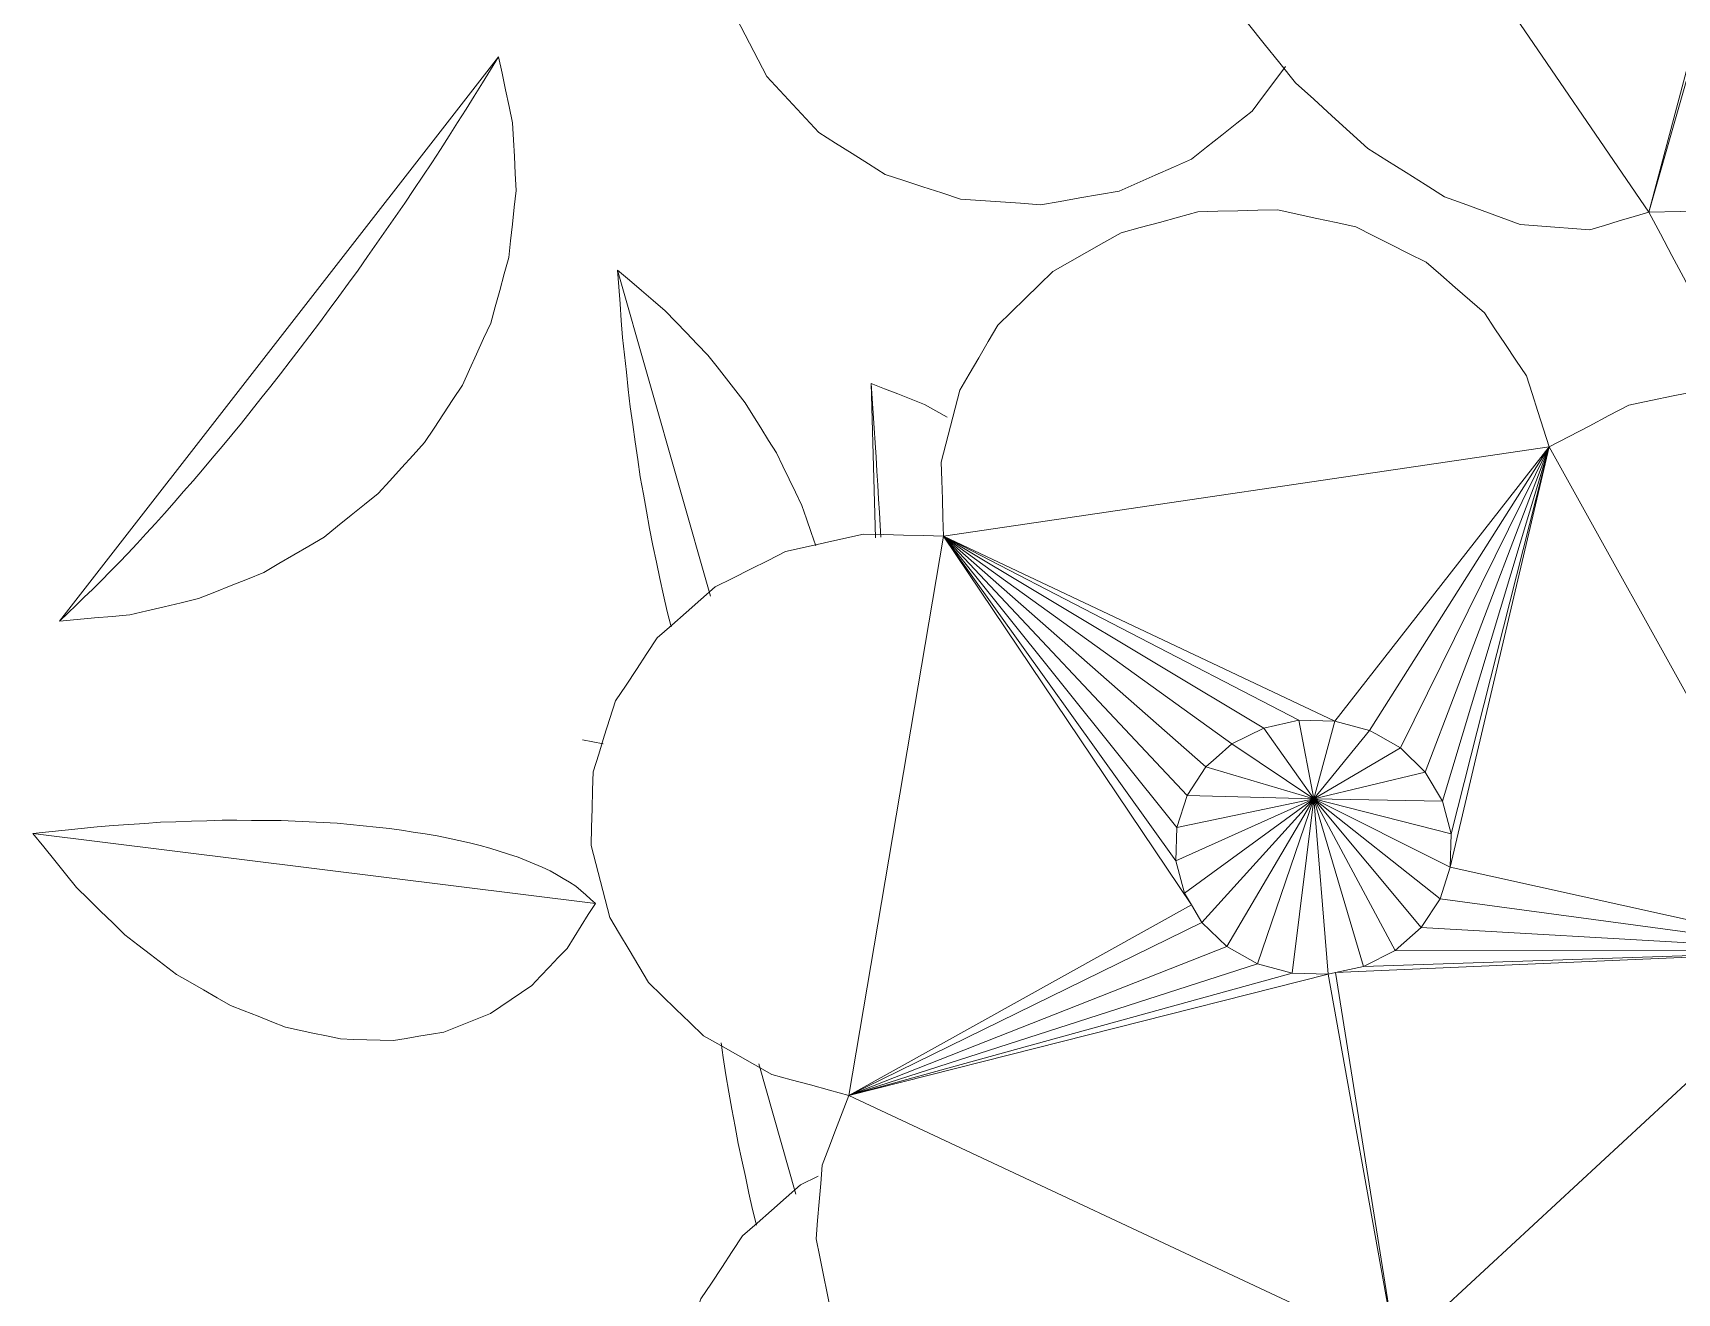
# Model space of a CAD drawing. Header units: metres. Extents: x -18.34 to -13.25, y -25.49 to -16.26.
# Drawn here: x -15.3803 to -15.2804, y -16.7799 to -16.7033 of the extents above; entities that cross this region are included whole.
import ezdxf

# ---------------------------------------------------------------- set-up
doc = ezdxf.new("R2010")
doc.units = ezdxf.units.M
doc.layers.add('Importações nas famílias', color=7, linetype='Continuous', lineweight=5)
doc.layers.add('Vegetação', color=7, linetype='Continuous', lineweight=5)

# ---------------------------------------------------------------- blocks, each defined once
blk = doc.blocks.new('Planta_pergolado_12200 - plantas pergolado_skp_Component_12-V2294-Pavimento 02 - Executivo')
at = {"layer": 'Importações nas famílias', "color": 9}
blk.add_line((-0.142129, -0.590293), (-0.137877, -0.556108), dxfattribs=at)
at = {"layer": 'Importações nas famílias', "color": 9, "flags": 128}
for points in [[(-0.138918, -0.557293), (-0.138658, -0.556997), (-0.138398, -0.556701), (-0.138137, -0.556404), (-0.137877, -0.556108)], [(-0.137877, -0.556108), (-0.137193, -0.55654), (-0.136509, -0.556972), (-0.135824, -0.557403), (-0.13514, -0.557835)], [(-0.13986, -0.558866), (-0.139624, -0.558473), (-0.139389, -0.558079), (-0.139154, -0.557686), (-0.138918, -0.557293)], [(-0.13514, -0.557835), (-0.134578, -0.558371), (-0.134016, -0.558907), (-0.133454, -0.559443), (-0.132892, -0.559979)], [(-0.14069, -0.56081), (-0.140482, -0.560324), (-0.140275, -0.559838), (-0.140067, -0.559352), (-0.13986, -0.558866)], [(-0.132892, -0.559979), (-0.132465, -0.560607), (-0.132038, -0.561235), (-0.131611, -0.561863), (-0.131184, -0.562491)], [(-0.1414, -0.563103), (-0.141223, -0.562529), (-0.141045, -0.561956), (-0.140868, -0.561383), (-0.14069, -0.56081)], [(-0.131184, -0.562491), (-0.130902, -0.563196), (-0.130621, -0.563902), (-0.130339, -0.564607), (-0.130057, -0.565312)], [(-0.141983, -0.565719), (-0.141837, -0.565065), (-0.141692, -0.564411), (-0.141546, -0.563757), (-0.1414, -0.563103)], [(-0.130057, -0.565312), (-0.129927, -0.566078), (-0.129797, -0.566844), (-0.129667, -0.567609), (-0.129537, -0.568375)], [(-0.142431, -0.56863), (-0.142319, -0.567903), (-0.142207, -0.567175), (-0.142095, -0.566447), (-0.141983, -0.565719)], [(-0.129537, -0.568375), (-0.129562, -0.569184), (-0.129587, -0.569992), (-0.129612, -0.570801), (-0.129637, -0.571609)], [(-0.14274, -0.571804), (-0.142662, -0.571011), (-0.142585, -0.570217), (-0.142508, -0.569424), (-0.142431, -0.56863)], [(-0.142906, -0.575205), (-0.142864, -0.574354), (-0.142823, -0.573504), (-0.142781, -0.572654), (-0.14274, -0.571804)], [(-0.129637, -0.571609), (-0.129816, -0.572441), (-0.129995, -0.573273), (-0.130174, -0.574105), (-0.130353, -0.574937)], [(-0.142927, -0.578794), (-0.142922, -0.577897), (-0.142916, -0.576999), (-0.142911, -0.576102), (-0.142906, -0.575205)], [(-0.130353, -0.574937), (-0.130683, -0.575774), (-0.131012, -0.57661), (-0.131341, -0.577446), (-0.13167, -0.578283)], [(-0.13167, -0.578283), (-0.132142, -0.579103), (-0.132613, -0.579924), (-0.133085, -0.580745), (-0.133557, -0.581566)], [(-0.142803, -0.582533), (-0.142834, -0.581599), (-0.142865, -0.580664), (-0.142896, -0.579729), (-0.142927, -0.578794)], [(-0.133557, -0.581566), (-0.134159, -0.582352), (-0.134762, -0.583138), (-0.135365, -0.583924), (-0.135968, -0.58471)], [(-0.142536, -0.58638), (-0.142603, -0.585419), (-0.14267, -0.584457), (-0.142737, -0.583495), (-0.142803, -0.582533)], [(-0.135968, -0.58471), (-0.136688, -0.585443), (-0.137408, -0.586176), (-0.138128, -0.586909), (-0.138848, -0.587642)], [(-0.142129, -0.590293), (-0.142231, -0.589314), (-0.142332, -0.588336), (-0.142434, -0.587358), (-0.142536, -0.58638)], [(-0.138848, -0.587642), (-0.139668, -0.588305), (-0.140488, -0.588967), (-0.141308, -0.58963), (-0.142129, -0.590293)]]:
    blk.add_lwpolyline(points, dxfattribs=at)
blk = doc.blocks.new('Planta_pergolado_12200 - plantas pergolado_skp_Component_12-V2295-Pavimento 02 - Executivo')
at = {"layer": 'Importações nas famílias', "color": 9}
for p, q in [((-0.176356, -0.554761), (-0.156547, -0.549119)), ((-0.15467, -0.551501), (-0.155607, -0.551746))]:
    blk.add_line(p, q, dxfattribs=at)
at = {"layer": 'Importações nas famílias', "color": 9, "flags": 128}
for points in [[(-0.162058, -0.543568), (-0.161237, -0.543282), (-0.160416, -0.542996), (-0.159597, -0.54271)], [(-0.165245, -0.545105), (-0.164448, -0.544721), (-0.163651, -0.544337), (-0.162854, -0.543953), (-0.162058, -0.543568)], [(-0.168301, -0.547016), (-0.167537, -0.546538), (-0.166773, -0.54606), (-0.166009, -0.545583), (-0.165245, -0.545105)], [(-0.171193, -0.549279), (-0.17047, -0.548713), (-0.169747, -0.548147), (-0.169024, -0.547581), (-0.168301, -0.547016)], [(-0.173888, -0.55187), (-0.173214, -0.551223), (-0.17254, -0.550575), (-0.171866, -0.549927), (-0.171193, -0.549279)], [(-0.176356, -0.554761), (-0.175739, -0.554038), (-0.175122, -0.553316), (-0.174505, -0.552593), (-0.173888, -0.55187)], [(-0.155607, -0.551746), (-0.156609, -0.551965), (-0.157611, -0.552185), (-0.158614, -0.552404), (-0.159616, -0.552624)], [(-0.163795, -0.55338), (-0.164857, -0.553534), (-0.165919, -0.553689), (-0.166982, -0.553843), (-0.168044, -0.553997)], [(-0.159616, -0.552624), (-0.160661, -0.552813), (-0.161705, -0.553002), (-0.16275, -0.553191), (-0.163795, -0.55338)], [(-0.172264, -0.554461), (-0.173287, -0.554536), (-0.17431, -0.554611), (-0.175333, -0.554686), (-0.176356, -0.554761)], [(-0.168044, -0.553997), (-0.169099, -0.554113), (-0.170154, -0.554229), (-0.171209, -0.554345), (-0.172264, -0.554461)]]:
    blk.add_lwpolyline(points, dxfattribs=at)
blk = doc.blocks.new('Planta_pergolado_12200 - plantas pergolado_skp_Component_17-V2296-Pavimento 02 - Executivo')
at = {"layer": 'Importações nas famílias', "color": 9}
for p, q in [((-0.134979, -0.481147), (-0.165621, -0.498145)), ((-0.140085, -0.504166), (-0.134979, -0.481147)), ((-0.138142, -0.504785), (-0.134979, -0.481147)), ((-0.136414, -0.505928), (-0.134979, -0.481147)), ((-0.135018, -0.507516), (-0.134979, -0.481147)), ((-0.134979, -0.481147), (-0.110618, -0.507454)), ((-0.134049, -0.509443), (-0.134979, -0.481147)), ((-0.13367, -0.511147), (-0.134979, -0.481147)), ((-0.144078, -0.504631), (-0.165621, -0.498145)), ((-0.165621, -0.498145), (-0.145857, -0.505682)), ((-0.165621, -0.498145), (-0.147325, -0.507196)), ((-0.142109, -0.504114), (-0.165621, -0.498145)), ((-0.165621, -0.498145), (-0.140085, -0.504166)), ((-0.160197, -0.534958), (-0.165621, -0.498145)), ((-0.148954, -0.511175), (-0.165621, -0.498145)), ((-0.148381, -0.50907), (-0.165621, -0.498145)), ((-0.144232, -0.512455), (-0.142109, -0.504114)), ((-0.144232, -0.512455), (-0.140085, -0.504166)), ((-0.144078, -0.504631), (-0.142109, -0.504114)), ((-0.142109, -0.504114), (-0.140085, -0.504166)), ((-0.138142, -0.504785), (-0.140085, -0.504166)), ((-0.145857, -0.505682), (-0.144078, -0.504631)), ((-0.144232, -0.512455), (-0.144078, -0.504631)), ((-0.144232, -0.512455), (-0.138142, -0.504785)), ((-0.136414, -0.505928), (-0.138142, -0.504785)), ((-0.147325, -0.507196), (-0.145857, -0.505682)), ((-0.144232, -0.512455), (-0.145857, -0.505682)), ((-0.144232, -0.512455), (-0.136414, -0.505928)), ((-0.135018, -0.507516), (-0.136414, -0.505928)), ((-0.148169, -0.508693), (-0.147325, -0.507196)), ((-0.144232, -0.512455), (-0.147325, -0.507196)), ((-0.144232, -0.512455), (-0.135018, -0.507516)), ((-0.134049, -0.509443), (-0.135018, -0.507516)), ((-0.110618, -0.507454), (-0.13367, -0.511147)), ((-0.133574, -0.511576), (-0.110618, -0.507454)), ((-0.110618, -0.507454), (-0.126204, -0.540711)), ((-0.148381, -0.50907), (-0.148954, -0.511175)), ((-0.148169, -0.508693), (-0.148381, -0.50907)), ((-0.148381, -0.50907), (-0.144232, -0.512455)), ((-0.144232, -0.512455), (-0.134049, -0.509443)), ((-0.13367, -0.511147), (-0.134049, -0.509443)), ((-0.148954, -0.511175), (-0.160197, -0.534958)), ((-0.148954, -0.511175), (-0.149005, -0.513369)), ((-0.144232, -0.512455), (-0.148954, -0.511175)), ((-0.133574, -0.511576), (-0.13367, -0.511147)), ((-0.144232, -0.512455), (-0.149005, -0.513369)), ((-0.144232, -0.512455), (-0.148529, -0.515502)), ((-0.147561, -0.517428), (-0.144232, -0.512455)), ((-0.144232, -0.512455), (-0.146165, -0.519017)), ((-0.144437, -0.52016), (-0.144232, -0.512455)), ((-0.144232, -0.512455), (-0.133574, -0.511576)), ((-0.144232, -0.512455), (-0.140469, -0.520831)), ((-0.1385, -0.520314), (-0.144232, -0.512455)), ((-0.144232, -0.512455), (-0.133625, -0.51377)), ((-0.144232, -0.512455), (-0.134198, -0.515875)), ((-0.144232, -0.512455), (-0.135254, -0.517749)), ((-0.144232, -0.512455), (-0.136721, -0.519263)), ((-0.142494, -0.520778), (-0.144232, -0.512455)), ((-0.133625, -0.51377), (-0.133574, -0.511576)), ((-0.126204, -0.540711), (-0.133574, -0.511576)), ((-0.160197, -0.534958), (-0.149005, -0.513369)), ((-0.149005, -0.513369), (-0.148529, -0.515502)), ((-0.134198, -0.515875), (-0.133625, -0.51377)), ((-0.126204, -0.540711), (-0.133625, -0.51377)), ((-0.160197, -0.534958), (-0.148529, -0.515502)), ((-0.148529, -0.515502), (-0.147561, -0.517428)), ((-0.135254, -0.517749), (-0.134198, -0.515875)), ((-0.134198, -0.515875), (-0.126204, -0.540711)), ((-0.160197, -0.534958), (-0.147561, -0.517428)), ((-0.147561, -0.517428), (-0.146724, -0.518381)), ((-0.146724, -0.518381), (-0.146165, -0.519017)), ((-0.136721, -0.519263), (-0.135254, -0.517749)), ((-0.135254, -0.517749), (-0.126204, -0.540711)), ((-0.160197, -0.534958), (-0.146165, -0.519017)), ((-0.146165, -0.519017), (-0.144437, -0.52016)), ((-0.137788, -0.519893), (-0.136721, -0.519263)), ((-0.136721, -0.519263), (-0.126204, -0.540711)), ((-0.160197, -0.534958), (-0.137788, -0.519893)), ((-0.160197, -0.534958), (-0.144437, -0.52016)), ((-0.144437, -0.52016), (-0.142494, -0.520778)), ((-0.140469, -0.520831), (-0.1385, -0.520314)), ((-0.1385, -0.520314), (-0.137788, -0.519893)), ((-0.137788, -0.519893), (-0.126204, -0.540711)), ((-0.160197, -0.534958), (-0.142494, -0.520778)), ((-0.160197, -0.534958), (-0.140469, -0.520831)), ((-0.142494, -0.520778), (-0.140469, -0.520831)), ((-0.160197, -0.534958), (-0.126204, -0.540711))]:
    blk.add_line(p, q, dxfattribs=at)
at = {"layer": 'Importações nas famílias', "color": 9, "flags": 128}
for points in [[(-0.16927, -0.487907), (-0.168989, -0.48926), (-0.168707, -0.490613), (-0.168426, -0.491966), (-0.168144, -0.493319)], [(-0.168144, -0.493319), (-0.167513, -0.494525), (-0.166882, -0.495732), (-0.166251, -0.496938), (-0.165621, -0.498145)], [(-0.165621, -0.498145), (-0.166697, -0.498493), (-0.167773, -0.498841), (-0.168849, -0.499189), (-0.169926, -0.499537)], [(-0.169926, -0.499537), (-0.170882, -0.500175), (-0.171839, -0.500813), (-0.172796, -0.501451), (-0.173753, -0.502089)], [(-0.173753, -0.502089), (-0.174524, -0.502973), (-0.175296, -0.503858), (-0.176068, -0.504742), (-0.17684, -0.505626)], [(-0.17684, -0.505626), (-0.177375, -0.506697), (-0.17791, -0.507767), (-0.178444, -0.508838), (-0.178979, -0.509908)], [(-0.178979, -0.509908), (-0.17924, -0.511092), (-0.179501, -0.512275), (-0.179761, -0.513459), (-0.180022, -0.514643)], [(-0.180022, -0.514643), (-0.179991, -0.515859), (-0.179961, -0.517075), (-0.17993, -0.518291), (-0.179899, -0.519507)], [(-0.179899, -0.519507), (-0.179579, -0.520673), (-0.179259, -0.521839), (-0.178939, -0.523005), (-0.178619, -0.524171)], [(-0.178619, -0.524171), (-0.178031, -0.525207), (-0.177443, -0.526243), (-0.176855, -0.527279), (-0.176267, -0.528315)], [(-0.176267, -0.528315), (-0.175452, -0.52915), (-0.174636, -0.529986), (-0.173821, -0.530821), (-0.173006, -0.531657)], [(-0.173006, -0.531657), (-0.172018, -0.532235), (-0.171031, -0.532813), (-0.170043, -0.533392), (-0.169056, -0.53397)], [(-0.169056, -0.53397), (-0.167964, -0.534251), (-0.166872, -0.534533), (-0.165779, -0.534814), (-0.164687, -0.535096)], [(-0.164687, -0.535096), (-0.163565, -0.535061), (-0.162442, -0.535027), (-0.16132, -0.534992), (-0.160197, -0.534958)], [(-0.160197, -0.534958), (-0.160225, -0.536174), (-0.160254, -0.537391), (-0.160282, -0.538607), (-0.16031, -0.539823)], [(-0.16031, -0.539823), (-0.160046, -0.541006), (-0.159783, -0.542188), (-0.159519, -0.543371), (-0.159256, -0.544553)], [(-0.127475, -0.545381), (-0.127157, -0.544213), (-0.126839, -0.543046), (-0.126522, -0.541879), (-0.126204, -0.540711)], [(-0.126204, -0.540711), (-0.125145, -0.541115), (-0.124086, -0.541519), (-0.123027, -0.541922), (-0.121968, -0.542326)], [(-0.121968, -0.542326), (-0.120849, -0.542419), (-0.119729, -0.542512), (-0.11861, -0.542605), (-0.11749, -0.542697)], [(-0.11749, -0.542697), (-0.116387, -0.542473), (-0.115283, -0.542249), (-0.114179, -0.542025), (-0.113075, -0.5418)], [(-0.159256, -0.544553), (-0.158719, -0.545621), (-0.158182, -0.546689), (-0.157645, -0.547757), (-0.157108, -0.548825)], [(-0.129817, -0.549535), (-0.129231, -0.548497), (-0.128646, -0.547458), (-0.12806, -0.546419), (-0.127475, -0.545381)], [(-0.157108, -0.548825), (-0.156334, -0.549706), (-0.15556, -0.550586), (-0.154786, -0.551467), (-0.154013, -0.552348)], [(-0.133071, -0.552893), (-0.132258, -0.552054), (-0.131444, -0.551214), (-0.13063, -0.550375), (-0.129817, -0.549535)], [(-0.154013, -0.552348), (-0.153054, -0.552981), (-0.152096, -0.553615), (-0.151138, -0.554248), (-0.15018, -0.554882)], [(-0.137016, -0.555224), (-0.13603, -0.554642), (-0.135044, -0.554059), (-0.134057, -0.553476), (-0.133071, -0.552893)], [(-0.15018, -0.554882), (-0.149103, -0.555225), (-0.148026, -0.555568), (-0.146949, -0.555911), (-0.145872, -0.556254)], [(-0.141382, -0.556371), (-0.14029, -0.556084), (-0.139199, -0.555798), (-0.138107, -0.555511), (-0.137016, -0.555224)], [(-0.145872, -0.556254), (-0.14475, -0.556283), (-0.143627, -0.556312), (-0.142505, -0.556341), (-0.141382, -0.556371)]]:
    blk.add_lwpolyline(points, dxfattribs=at)
blk = doc.blocks.new('Planta_pergolado_12200 - plantas pergolado_skp_Component_16-V2297-Pavimento 02 - Executivo')
for name in ['Planta_pergolado_12200 - plantas pergolado_skp_Component_17-V2296-Pavimento 02 - Executivo', 'Planta_pergolado_12200 - plantas pergolado_skp_Component_12-V2295-Pavimento 02 - Executivo', 'Planta_pergolado_12200 - plantas pergolado_skp_Component_12-V2294-Pavimento 02 - Executivo']:
    blk.add_blockref(name, (0, 0))
blk = doc.blocks.new('Planta_pergolado_12200 - plantas pergolado_skp_Component_12-V2293-Pavimento 02 - Executivo')
at = {"layer": 'Importações nas famílias', "color": 9}
blk.add_line((-0.075935, -0.582683), (-0.110223, -0.556001), dxfattribs=at)
at = {"layer": 'Importações nas famílias', "color": 9, "flags": 128}
for points in [[(-0.110223, -0.556001), (-0.109218, -0.555786), (-0.108213, -0.555571), (-0.107208, -0.555355), (-0.106203, -0.55514)], [(-0.106203, -0.55514), (-0.105178, -0.555088), (-0.104152, -0.555036), (-0.103127, -0.554984), (-0.102102, -0.554931)], [(-0.102102, -0.554931), (-0.10108, -0.555044), (-0.100059, -0.555156), (-0.099037, -0.555268), (-0.098016, -0.55538)], [(-0.098016, -0.55538), (-0.097022, -0.555654), (-0.096028, -0.555928), (-0.095034, -0.556202), (-0.09404, -0.556476)], [(-0.107032, -0.557962), (-0.10783, -0.557472), (-0.108628, -0.556981), (-0.109425, -0.556491), (-0.110223, -0.556001)], [(-0.09404, -0.556476), (-0.093097, -0.556905), (-0.092155, -0.557334), (-0.091212, -0.557763), (-0.090269, -0.558192)], [(-0.103784, -0.560053), (-0.104596, -0.55953), (-0.105408, -0.559007), (-0.10622, -0.558484), (-0.107032, -0.557962)], [(-0.090269, -0.558192), (-0.0894, -0.558767), (-0.08853, -0.559341), (-0.087661, -0.559915), (-0.086791, -0.56049)], [(-0.100515, -0.562252), (-0.101333, -0.561702), (-0.10215, -0.561152), (-0.102967, -0.560603), (-0.103784, -0.560053)], [(-0.086791, -0.56049), (-0.086015, -0.561196), (-0.085239, -0.561902), (-0.084463, -0.562608), (-0.083687, -0.563314)], [(-0.097263, -0.564534), (-0.098076, -0.563963), (-0.098889, -0.563393), (-0.099702, -0.562822), (-0.100515, -0.562252)], [(-0.083687, -0.563314), (-0.083023, -0.564135), (-0.082359, -0.564957), (-0.081694, -0.565778), (-0.08103, -0.566599)], [(-0.094063, -0.566874), (-0.094863, -0.566289), (-0.095663, -0.565704), (-0.096463, -0.565119), (-0.097263, -0.564534)], [(-0.09095, -0.569246), (-0.091728, -0.568653), (-0.092506, -0.56806), (-0.093284, -0.567467), (-0.094063, -0.566874)], [(-0.08103, -0.566599), (-0.080493, -0.567517), (-0.079957, -0.568434), (-0.07942, -0.569351), (-0.078883, -0.570268)], [(-0.087959, -0.571623), (-0.088707, -0.571029), (-0.089455, -0.570435), (-0.090202, -0.56984), (-0.09095, -0.569246)], [(-0.078883, -0.570268), (-0.078486, -0.57126), (-0.078089, -0.572251), (-0.077692, -0.573243), (-0.077295, -0.574234)], [(-0.085124, -0.57398), (-0.085833, -0.573391), (-0.086542, -0.572802), (-0.087251, -0.572212), (-0.087959, -0.571623)], [(-0.082476, -0.576289), (-0.083138, -0.575712), (-0.0838, -0.575134), (-0.084462, -0.574557), (-0.085124, -0.57398)], [(-0.077295, -0.574234), (-0.077048, -0.575277), (-0.0768, -0.57632), (-0.076553, -0.577363), (-0.076305, -0.578405)], [(-0.080044, -0.578526), (-0.080652, -0.577967), (-0.08126, -0.577408), (-0.081868, -0.576848), (-0.082476, -0.576289)], [(-0.076305, -0.578405), (-0.076213, -0.579475), (-0.07612, -0.580544), (-0.076028, -0.581613), (-0.075935, -0.582683)], [(-0.077856, -0.580665), (-0.078403, -0.58013), (-0.07895, -0.579595), (-0.079497, -0.579061), (-0.080044, -0.578526)], [(-0.075935, -0.582683), (-0.076415, -0.582178), (-0.076896, -0.581674), (-0.077376, -0.581169), (-0.077856, -0.580665)]]:
    blk.add_lwpolyline(points, dxfattribs=at)
blk = doc.blocks.new('Planta_pergolado_12200 - plantas pergolado_skp_Component_12-V2309-Pavimento 02 - Executivo')
at = {"layer": 'Importações nas famílias', "color": 9}
blk.add_line((-0.160086, -0.539098), (-0.169463, -0.539347), dxfattribs=at)
at = {"layer": 'Importações nas famílias', "color": 9, "flags": 128}
for points in [[(-0.168197, -0.536112), (-0.167809, -0.53542), (-0.167422, -0.534728)], [(-0.169463, -0.539347), (-0.169146, -0.538538), (-0.16883, -0.53773), (-0.168513, -0.536921), (-0.168197, -0.536112)], [(-0.165852, -0.539109), (-0.166755, -0.539169), (-0.167657, -0.539228), (-0.16856, -0.539288), (-0.169463, -0.539347)], [(-0.162433, -0.5389), (-0.163288, -0.538952), (-0.164143, -0.539005), (-0.164997, -0.539057), (-0.165852, -0.539109)], [(-0.160118, -0.538771), (-0.160838, -0.538811), (-0.161636, -0.538855), (-0.162433, -0.5389)]]:
    blk.add_lwpolyline(points, dxfattribs=at)
blk = doc.blocks.new('Planta_pergolado_12200 - plantas pergolado_skp_Component_17-V2310-Pavimento 02 - Executivo')
at = {"layer": 'Importações nas famílias', "color": 9, "flags": 128}
for points in [[(-0.186012, -0.5162), (-0.186938, -0.515513), (-0.187864, -0.514826), (-0.188737, -0.514178)], [(-0.183091, -0.519894), (-0.183821, -0.518971), (-0.184551, -0.518047), (-0.185282, -0.517124), (-0.186012, -0.5162)], [(-0.181152, -0.524282), (-0.181637, -0.523185), (-0.182122, -0.522088), (-0.182606, -0.520991), (-0.183091, -0.519894)], [(-0.180329, -0.529065), (-0.180535, -0.527869), (-0.180741, -0.526674), (-0.180946, -0.525478), (-0.181152, -0.524282)], [(-0.180676, -0.533918), (-0.180589, -0.532705), (-0.180502, -0.531491), (-0.180415, -0.530278), (-0.180329, -0.529065)], [(-0.18217, -0.538509), (-0.181796, -0.537361), (-0.181423, -0.536213), (-0.181049, -0.535065), (-0.180676, -0.533918)], [(-0.18471, -0.542525), (-0.184075, -0.541521), (-0.18344, -0.540517), (-0.182805, -0.539513), (-0.18217, -0.538509)], [(-0.188122, -0.545694), (-0.187269, -0.544902), (-0.186416, -0.54411), (-0.185563, -0.543317), (-0.18471, -0.542525)], [(-0.192173, -0.547798), (-0.19116, -0.547272), (-0.190147, -0.546746), (-0.189134, -0.54622), (-0.188122, -0.545694)]]:
    blk.add_lwpolyline(points, dxfattribs=at)
blk = doc.blocks.new('Planta_pergolado_12200 - plantas pergolado_skp_Component_16-V2311-Pavimento 02 - Executivo')
for name, p in [('Planta_pergolado_12200 - plantas pergolado_skp_Component_17-V2310-Pavimento 02 - Executivo', (0, 0)), ('Planta_pergolado_12200 - plantas pergolado_skp_Component_12-V2309-Pavimento 02 - Executivo', (0, 0)), ('Planta_pergolado_12200 - plantas pergolado_skp_Component_12-V2293-Pavimento 02 - Executivo', (-0.079098, -0.005998))]:
    blk.add_blockref(name, p)
blk = doc.blocks.new('Planta_pergolado_12200 - plantas pergolado_skp_Component_12-V1113-Pavimento 02 - Executivo')
at = {"layer": 'Importações nas famílias', "color": 9}
for p, q in [((-0.128126, -0.546188), (-0.120207, -0.543933)), ((-0.11833, -0.546315), (-0.119266, -0.54656))]:
    blk.add_line(p, q, dxfattribs=at)
at = {"layer": 'Importações nas famílias', "color": 9, "flags": 128}
for points in [[(-0.123276, -0.547438), (-0.124321, -0.547627), (-0.125365, -0.547816), (-0.12641, -0.548005), (-0.127454, -0.548194)], [(-0.119266, -0.54656), (-0.120269, -0.546779), (-0.121271, -0.546999), (-0.122274, -0.547218), (-0.123276, -0.547438)], [(-0.127454, -0.548194), (-0.128517, -0.548348), (-0.129405, -0.548477)]]:
    blk.add_lwpolyline(points, dxfattribs=at)
blk = doc.blocks.new('Planta_pergolado_12200 - plantas pergolado_skp_Component_17-V2321-Pavimento 02 - Executivo')
at = {"layer": 'Importações nas famílias', "color": 9}
for p, q in [((-0.098639, -0.475961), (-0.109722, -0.482109)), ((-0.103744, -0.49898), (-0.098639, -0.475961)), ((-0.101802, -0.499599), (-0.098639, -0.475961)), ((-0.100074, -0.500742), (-0.098639, -0.475961)), ((-0.098678, -0.50233), (-0.098639, -0.475961)), ((-0.098639, -0.475961), (-0.074278, -0.502268)), ((-0.097709, -0.504257), (-0.098639, -0.475961)), ((-0.097329, -0.505961), (-0.098639, -0.475961)), ((-0.106303, -0.498377), (-0.103744, -0.49898)), ((-0.107891, -0.507269), (-0.105769, -0.498928)), ((-0.107891, -0.507269), (-0.103744, -0.49898)), ((-0.106485, -0.499115), (-0.105769, -0.498928)), ((-0.105769, -0.498928), (-0.106399, -0.498768)), ((-0.105769, -0.498928), (-0.103744, -0.49898)), ((-0.101802, -0.499599), (-0.103744, -0.49898)), ((-0.107891, -0.507269), (-0.101802, -0.499599)), ((-0.100074, -0.500742), (-0.101802, -0.499599)), ((-0.107891, -0.507269), (-0.100074, -0.500742)), ((-0.098678, -0.50233), (-0.100074, -0.500742)), ((-0.107891, -0.507269), (-0.098678, -0.50233)), ((-0.097709, -0.504257), (-0.098678, -0.50233)), ((-0.074278, -0.502268), (-0.097329, -0.505961)), ((-0.097234, -0.50639), (-0.074278, -0.502268)), ((-0.074278, -0.502268), (-0.084522, -0.524128)), ((-0.107891, -0.507269), (-0.107804, -0.502791)), ((-0.107891, -0.507269), (-0.108604, -0.504299)), ((-0.107891, -0.507269), (-0.097709, -0.504257)), ((-0.097329, -0.505961), (-0.097709, -0.504257)), ((-0.107891, -0.507269), (-0.109254, -0.504952)), ((-0.109539, -0.505925), (-0.107891, -0.507269)), ((-0.107891, -0.507269), (-0.097234, -0.50639)), ((-0.097234, -0.50639), (-0.097329, -0.505961)), ((-0.097284, -0.508584), (-0.097234, -0.50639)), ((-0.089864, -0.535525), (-0.097234, -0.50639)), ((-0.107891, -0.507269), (-0.109499, -0.507577)), ((-0.107891, -0.507269), (-0.109496, -0.506834)), ((-0.107891, -0.507269), (-0.109413, -0.508348)), ((-0.108879, -0.508744), (-0.107891, -0.507269)), ((-0.107891, -0.507269), (-0.108517, -0.509392)), ((-0.107954, -0.509617), (-0.107891, -0.507269)), ((-0.107891, -0.507269), (-0.10597, -0.511546)), ((-0.10216, -0.515128), (-0.107891, -0.507269)), ((-0.107891, -0.507269), (-0.097284, -0.508584)), ((-0.107891, -0.507269), (-0.097857, -0.510689)), ((-0.107891, -0.507269), (-0.098914, -0.512563)), ((-0.107891, -0.507269), (-0.100381, -0.514077)), ((-0.10726, -0.510292), (-0.107891, -0.507269)), ((-0.097857, -0.510689), (-0.097284, -0.508584)), ((-0.089864, -0.535525), (-0.097284, -0.508584)), ((-0.098914, -0.512563), (-0.097857, -0.510689)), ((-0.097857, -0.510689), (-0.089864, -0.535525)), ((-0.100381, -0.514077), (-0.098914, -0.512563)), ((-0.098914, -0.512563), (-0.089864, -0.535525)), ((-0.101448, -0.514707), (-0.100381, -0.514077)), ((-0.100381, -0.514077), (-0.089864, -0.535525)), ((-0.103505, -0.515481), (-0.10216, -0.515128)), ((-0.10319, -0.515879), (-0.101448, -0.514707)), ((-0.10216, -0.515128), (-0.101448, -0.514707)), ((-0.101448, -0.514707), (-0.089864, -0.535525)), ((-0.103715, -0.533181), (-0.089864, -0.535525)), ((-0.088825, -0.533308), (-0.089864, -0.535525)), ((-0.121305, -0.542571), (-0.120768, -0.543639))]:
    blk.add_line(p, q, dxfattribs=at)
at = {"layer": 'Importações nas famílias', "color": 9, "flags": 128}
for points in [[(-0.113462, -0.462418), (-0.114742, -0.462464), (-0.116022, -0.462511), (-0.117301, -0.462557), (-0.118581, -0.462603)], [(-0.108515, -0.463845), (-0.109752, -0.463488), (-0.110989, -0.463131), (-0.112225, -0.462775), (-0.113462, -0.462418)], [(-0.118581, -0.462603), (-0.119794, -0.463048), (-0.121007, -0.463493), (-0.12222, -0.463939), (-0.123433, -0.464384)], [(-0.123433, -0.464384), (-0.124475, -0.46519), (-0.125518, -0.465996), (-0.126561, -0.466802), (-0.127603, -0.467608)], [(-0.104161, -0.466761), (-0.105249, -0.466032), (-0.106338, -0.465303), (-0.107426, -0.464574), (-0.108515, -0.463845)], [(-0.100772, -0.470918), (-0.101619, -0.469879), (-0.102466, -0.46884), (-0.103313, -0.467801), (-0.104161, -0.466761)], [(-0.127603, -0.467608), (-0.128387, -0.468706), (-0.12917, -0.469804), (-0.129953, -0.470903), (-0.130736, -0.472001)], [(-0.086479, -0.470472), (-0.087592, -0.470633), (-0.088705, -0.470795), (-0.089818, -0.470956), (-0.090931, -0.471118)], [(-0.082025, -0.471097), (-0.083138, -0.470941), (-0.084252, -0.470784), (-0.085365, -0.470628), (-0.086479, -0.470472)], [(-0.098639, -0.475961), (-0.099172, -0.4747), (-0.099705, -0.473439), (-0.100239, -0.472179), (-0.100772, -0.470918)], [(-0.090931, -0.471118), (-0.091968, -0.471586), (-0.093005, -0.472054), (-0.094042, -0.472522), (-0.095079, -0.47299)], [(-0.077873, -0.47295), (-0.078911, -0.472486), (-0.079949, -0.472023), (-0.080987, -0.47156), (-0.082025, -0.471097)], [(-0.130736, -0.472001), (-0.131193, -0.473297), (-0.13165, -0.474593), (-0.132107, -0.47589), (-0.132564, -0.477186)], [(-0.095079, -0.47299), (-0.095969, -0.473732), (-0.096859, -0.474475), (-0.097749, -0.475218), (-0.098639, -0.475961)], [(-0.074307, -0.475904), (-0.075198, -0.475165), (-0.07609, -0.474427), (-0.076982, -0.473688), (-0.077873, -0.47295)], [(-0.071568, -0.479758), (-0.072253, -0.478795), (-0.072938, -0.477831), (-0.073622, -0.476868), (-0.074307, -0.475904)], [(-0.132564, -0.477186), (-0.132656, -0.47857), (-0.132723, -0.479592)], [(-0.069845, -0.484251), (-0.070276, -0.483128), (-0.070707, -0.482005), (-0.071137, -0.480881), (-0.071568, -0.479758)], [(-0.069253, -0.489074), (-0.069401, -0.487868), (-0.069549, -0.486662), (-0.069697, -0.485457), (-0.069845, -0.484251)], [(-0.069834, -0.493901), (-0.069689, -0.492694), (-0.069544, -0.491487), (-0.069398, -0.490281), (-0.069253, -0.489074)], [(-0.071548, -0.498401), (-0.07112, -0.497276), (-0.070691, -0.496151), (-0.070263, -0.495026), (-0.069834, -0.493901)], [(-0.074278, -0.502268), (-0.073596, -0.501301), (-0.072913, -0.500334), (-0.07223, -0.499368), (-0.071548, -0.498401)], [(-0.070573, -0.505016), (-0.0715, -0.504329), (-0.072426, -0.503642), (-0.073352, -0.502955), (-0.074278, -0.502268)], [(-0.067652, -0.50871), (-0.068383, -0.507786), (-0.069113, -0.506863), (-0.069843, -0.505939), (-0.070573, -0.505016)], [(-0.065714, -0.513098), (-0.066199, -0.512001), (-0.066683, -0.510904), (-0.067168, -0.509807), (-0.067652, -0.50871)], [(-0.06489, -0.517881), (-0.065096, -0.516685), (-0.065302, -0.515489), (-0.065508, -0.514294), (-0.065714, -0.513098)], [(-0.065237, -0.522733), (-0.065151, -0.52152), (-0.065064, -0.520307), (-0.064977, -0.519094), (-0.06489, -0.517881)], [(-0.066732, -0.527324), (-0.066358, -0.526177), (-0.065984, -0.525029), (-0.065611, -0.523881), (-0.065237, -0.522733)], [(-0.068001, -0.529333), (-0.067367, -0.528329), (-0.066732, -0.527324)], [(-0.072683, -0.53451), (-0.07183, -0.533717), (-0.070977, -0.532925)], [(-0.076735, -0.536614), (-0.075722, -0.536088), (-0.074709, -0.535562), (-0.073696, -0.535036), (-0.072683, -0.53451)], [(-0.091134, -0.540195), (-0.090817, -0.539027), (-0.090499, -0.53786), (-0.090181, -0.536693), (-0.089864, -0.535525)], [(-0.089864, -0.535525), (-0.088805, -0.535929), (-0.087746, -0.536333), (-0.086687, -0.536736), (-0.085628, -0.53714)], [(-0.085628, -0.53714), (-0.084509, -0.537233), (-0.083389, -0.537326), (-0.08227, -0.537419), (-0.08115, -0.537511)], [(-0.08115, -0.537511), (-0.080046, -0.537287), (-0.078942, -0.537063), (-0.077839, -0.536838), (-0.076735, -0.536614)], [(-0.093477, -0.544349), (-0.092891, -0.543311), (-0.092305, -0.542272), (-0.09172, -0.541233), (-0.091134, -0.540195)], [(-0.120768, -0.543639), (-0.119994, -0.544519), (-0.11922, -0.5454), (-0.118446, -0.546281), (-0.117672, -0.547162)], [(-0.096731, -0.547707), (-0.095917, -0.546868), (-0.095104, -0.546028), (-0.09429, -0.545189), (-0.093477, -0.544349)], [(-0.117672, -0.547162), (-0.116714, -0.547795), (-0.115756, -0.548429), (-0.114798, -0.549062), (-0.11384, -0.549696)], [(-0.100676, -0.550038), (-0.099689, -0.549456), (-0.098703, -0.548873), (-0.097717, -0.54829), (-0.096731, -0.547707)], [(-0.11384, -0.549696), (-0.112763, -0.550039), (-0.111686, -0.550382), (-0.110609, -0.550725), (-0.109532, -0.551068)], [(-0.105042, -0.551185), (-0.10395, -0.550898), (-0.102859, -0.550611), (-0.101767, -0.550325), (-0.100676, -0.550038)], [(-0.109532, -0.551068), (-0.108409, -0.551097), (-0.107287, -0.551126), (-0.106164, -0.551155), (-0.105042, -0.551185)]]:
    blk.add_lwpolyline(points, dxfattribs=at)
blk = doc.blocks.new('Planta_pergolado_12200 - plantas pergolado_skp_Component_16-V2322-Pavimento 02 - Executivo')
for name in ['Planta_pergolado_12200 - plantas pergolado_skp_Component_17-V2321-Pavimento 02 - Executivo', 'Planta_pergolado_12200 - plantas pergolado_skp_Component_12-V1113-Pavimento 02 - Executivo']:
    blk.add_blockref(name, (0, 0))
blk = doc.blocks.new('Planta_pergolado_12200 - plantas pergolado_skp_Component_17-V2349-Pavimento 02 - Executivo')
at = {"layer": 'Importações nas famílias', "color": 9}
for p, q in [((-0.195465, -0.447266), (-0.194153, -0.446889)), ((-0.188533, -0.462341), (-0.180609, -0.460911)), ((-0.188046, -0.466253), (-0.180609, -0.460911)), ((-0.187925, -0.466545), (-0.180609, -0.460911)), ((-0.187795, -0.467123), (-0.180609, -0.460911)), ((-0.187747, -0.467734), (-0.180609, -0.460911)), ((-0.180609, -0.460911), (-0.187701, -0.468218)), ((-0.180609, -0.460911), (-0.187674, -0.468526)), ((-0.180107, -0.48216), (-0.180609, -0.460911)), ((-0.21959, -0.467947), (-0.194414, -0.463402)), ((-0.199509, -0.474489), (-0.189459, -0.467269)), ((-0.198671, -0.47482), (-0.189172, -0.467505)), ((-0.197318, -0.475355), (-0.188692, -0.467899)), ((-0.196187, -0.475803), (-0.188277, -0.468241)), ((-0.187968, -0.468494), (-0.195374, -0.476124)), ((-0.187785, -0.468645), (-0.194898, -0.476312)), ((-0.239891, -0.475035), (-0.238817, -0.474326)), ((-0.210224, -0.475503), (-0.208425, -0.476955)), ((-0.208789, -0.475121), (-0.20677, -0.476463)), ((-0.207981, -0.47503), (-0.206709, -0.475806)), ((-0.214718, -0.4762), (-0.213531, -0.478211)), ((-0.212139, -0.476151), (-0.210884, -0.477533)), ((-0.219761, -0.478328), (-0.219738, -0.476941)), ((-0.219213, -0.476941), (-0.21913, -0.478905)), ((-0.218202, -0.476941), (-0.217664, -0.480426)), ((-0.21658, -0.476941), (-0.215915, -0.478929)), ((-0.21581, -0.478689), (-0.206889, -0.476941)), ((-0.208425, -0.476955), (-0.21581, -0.478689)), ((-0.206752, -0.477525), (-0.21581, -0.478689)), ((-0.208425, -0.476955), (-0.206806, -0.476851)), ((-0.21581, -0.478689), (-0.206732, -0.478307)), ((-0.21581, -0.478689), (-0.21719, -0.481215)), ((-0.21581, -0.478689), (-0.217163, -0.48126)), ((-0.217065, -0.481422), (-0.21581, -0.478689)), ((-0.21581, -0.478689), (-0.216913, -0.481676)), ((-0.21581, -0.478689), (-0.216695, -0.482039)), ((-0.21581, -0.478689), (-0.216376, -0.482572)), ((-0.21581, -0.478689), (-0.215864, -0.483425)), ((-0.21581, -0.478689), (-0.214862, -0.485289)), ((-0.21581, -0.478689), (-0.213264, -0.486466)), ((-0.21581, -0.478689), (-0.211974, -0.485613)), ((-0.21581, -0.478689), (-0.210735, -0.484678)), ((-0.21581, -0.478689), (-0.209375, -0.483823)), ((-0.21581, -0.478689), (-0.207711, -0.483024)), ((-0.21581, -0.478689), (-0.205911, -0.482056)), ((-0.21581, -0.478689), (-0.206495, -0.48043)), ((-0.21581, -0.478689), (-0.207032, -0.479233)), ((-0.179873, -0.492098), (-0.180037, -0.485144)), ((-0.16904, -0.484909), (-0.169735, -0.485626)), ((-0.203617, -0.485795), (-0.218399, -0.51841)), ((-0.206641, -0.486005), (-0.204835, -0.487445)), ((-0.203617, -0.485795), (-0.204835, -0.487445)), ((-0.204835, -0.487445), (-0.218399, -0.51841)), ((-0.204835, -0.487445), (-0.206787, -0.489335)), ((-0.207858, -0.488072), (-0.206787, -0.489335)), ((-0.206787, -0.489335), (-0.218399, -0.51841)), ((-0.206787, -0.489335), (-0.20845, -0.490509)), ((-0.179873, -0.492098), (-0.192509, -0.488744)), ((-0.191637, -0.488726), (-0.179873, -0.492098)), ((-0.209333, -0.4918), (-0.218399, -0.51841)), ((-0.218399, -0.51841), (-0.179873, -0.492098)), ((-0.212115, -0.49471), (-0.218399, -0.51841)), ((-0.214629, -0.497452), (-0.218399, -0.51841)), ((-0.245889, -0.502626), (-0.24687, -0.502341)), ((-0.218399, -0.51841), (-0.225532, -0.514073))]:
    blk.add_line(p, q, dxfattribs=at)
at = {"layer": 'Importações nas famílias', "color": 9, "flags": 128}
for points in [[(-0.194153, -0.446889), (-0.192943, -0.446811), (-0.191732, -0.446733), (-0.190522, -0.446655), (-0.189311, -0.446576)], [(-0.189311, -0.446576), (-0.188285, -0.446802), (-0.187258, -0.447028), (-0.186231, -0.447254), (-0.185205, -0.44748)], [(-0.185205, -0.44748), (-0.184432, -0.447995), (-0.183659, -0.448509), (-0.182886, -0.449024), (-0.182113, -0.449539)], [(-0.182113, -0.449539), (-0.181646, -0.450307), (-0.18118, -0.451076), (-0.180713, -0.451844), (-0.180247, -0.452612)], [(-0.209677, -0.454514), (-0.208431, -0.453635), (-0.207545, -0.45301)], [(-0.180247, -0.452612), (-0.180119, -0.453582), (-0.17999, -0.454552), (-0.179862, -0.455521), (-0.179734, -0.456491)], [(-0.214006, -0.458706), (-0.212923, -0.457658), (-0.211841, -0.45661), (-0.210759, -0.455562), (-0.209677, -0.454514)], [(-0.179734, -0.456491), (-0.179953, -0.457596), (-0.180171, -0.458701), (-0.18039, -0.459806), (-0.180609, -0.460911)], [(-0.217387, -0.463287), (-0.216542, -0.462142), (-0.215696, -0.460997), (-0.214851, -0.459851), (-0.214006, -0.458706)], [(-0.180609, -0.460911), (-0.179287, -0.460476), (-0.177966, -0.460042), (-0.176644, -0.459608), (-0.175323, -0.459173)], [(-0.175323, -0.459173), (-0.174085, -0.459034), (-0.172848, -0.458895), (-0.17161, -0.458756), (-0.170372, -0.458617)], [(-0.170372, -0.458617), (-0.169303, -0.458783), (-0.168233, -0.458948), (-0.167333, -0.459088)], [(-0.21959, -0.467947), (-0.219039, -0.466782), (-0.218488, -0.465617), (-0.217938, -0.464452), (-0.217387, -0.463287)], [(-0.160459, -0.464936), (-0.160261, -0.46587), (-0.160064, -0.466804), (-0.159867, -0.467739)], [(-0.222651, -0.467991), (-0.22195, -0.467981), (-0.22077, -0.467964), (-0.21959, -0.467947)], [(-0.159867, -0.467739), (-0.160016, -0.468822), (-0.160166, -0.469906)], [(-0.244376, -0.479113), (-0.243254, -0.478093), (-0.242133, -0.477074), (-0.241012, -0.476054), (-0.239891, -0.475035)], [(-0.247967, -0.483641), (-0.247069, -0.482509), (-0.246171, -0.481377), (-0.245273, -0.480245), (-0.244376, -0.479113)], [(-0.250421, -0.48831), (-0.249807, -0.487143), (-0.249194, -0.485976), (-0.24858, -0.484808), (-0.247967, -0.483641)], [(-0.169735, -0.485626), (-0.170954, -0.486544), (-0.172174, -0.487462), (-0.173393, -0.48838), (-0.174612, -0.489298)], [(-0.251569, -0.492803), (-0.251282, -0.49168), (-0.250995, -0.490557), (-0.250708, -0.489433), (-0.250421, -0.48831)], [(-0.174612, -0.489298), (-0.175927, -0.489998), (-0.177243, -0.490698), (-0.178558, -0.491398), (-0.179873, -0.492098)], [(-0.179873, -0.492098), (-0.179607, -0.492995), (-0.179341, -0.493891), (-0.179075, -0.494788), (-0.178809, -0.495684)], [(-0.251334, -0.496812), (-0.251392, -0.49581), (-0.251451, -0.494808), (-0.25151, -0.493805), (-0.251569, -0.492803)], [(-0.178809, -0.495684), (-0.17889, -0.496743), (-0.17897, -0.497803), (-0.17905, -0.498862), (-0.179131, -0.499922)], [(-0.249731, -0.500066), (-0.250132, -0.499252), (-0.250532, -0.498439), (-0.250933, -0.497626), (-0.251334, -0.496812)], [(-0.24687, -0.502341), (-0.247585, -0.501772), (-0.2483, -0.501203), (-0.249016, -0.500634), (-0.249731, -0.500066)], [(-0.179131, -0.499922), (-0.179552, -0.501072), (-0.179973, -0.502222), (-0.180394, -0.503373), (-0.180816, -0.504523)], [(-0.180816, -0.504523), (-0.181549, -0.505686), (-0.182282, -0.506849), (-0.183016, -0.508011), (-0.183749, -0.509174)], [(-0.183749, -0.509174), (-0.184744, -0.51027), (-0.18574, -0.511366), (-0.186735, -0.512462), (-0.187731, -0.513558)], [(-0.187731, -0.513558), (-0.188921, -0.514512), (-0.190111, -0.515467), (-0.1913, -0.516421), (-0.19249, -0.517376)], [(-0.19249, -0.517376), (-0.193793, -0.518124), (-0.195096, -0.518872), (-0.196399, -0.51962), (-0.197702, -0.520368)], [(-0.218399, -0.51841), (-0.21957, -0.519642), (-0.22074, -0.520874), (-0.22191, -0.522107), (-0.22308, -0.523339)], [(-0.216023, -0.521099), (-0.216617, -0.520426), (-0.217211, -0.519754), (-0.217805, -0.519082), (-0.218399, -0.51841)], [(-0.197702, -0.520368), (-0.19903, -0.520858), (-0.200357, -0.521349), (-0.201685, -0.521839), (-0.203012, -0.52233)], [(-0.212496, -0.522708), (-0.213377, -0.522306), (-0.214259, -0.521903), (-0.215141, -0.521501), (-0.216023, -0.521099)], [(-0.203012, -0.52233), (-0.204274, -0.522529), (-0.205535, -0.522729), (-0.206796, -0.522928), (-0.208058, -0.523128)], [(-0.22308, -0.523339), (-0.22448, -0.524374), (-0.225879, -0.525408), (-0.227278, -0.526442), (-0.228677, -0.527476)], [(-0.208058, -0.523128), (-0.209167, -0.523023), (-0.210277, -0.522918), (-0.211386, -0.522813), (-0.212496, -0.522708)], [(-0.228677, -0.527476), (-0.230185, -0.528224), (-0.231694, -0.528972), (-0.233202, -0.529719), (-0.234711, -0.530467)], [(-0.234711, -0.530467), (-0.236199, -0.530864), (-0.237688, -0.531262)]]:
    blk.add_lwpolyline(points, dxfattribs=at)
blk = doc.blocks.new('Planta_pergolado_12200 - plantas pergolado_skp_Component_16-V2350-Pavimento 02 - Executivo')
blk.add_blockref('Planta_pergolado_12200 - plantas pergolado_skp_Component_17-V2349-Pavimento 02 - Executivo', (0, 0))
blk = doc.blocks.new('Planta_pergolado_12200 - plantas pergolado_skp_-V2353-Pavimento 02 - Executivo')
blk.add_blockref('Planta_pergolado_12200 - plantas pergolado_skp_Component_16-V2350-Pavimento 02 - Executivo', (0, 0))
blk = doc.blocks.new('Planta_pergolado_12200 - plantas pergolado_skp_-V2354-Pavimento 02 - Executivo')
at = {"layer": 'Importações nas famílias', "color": 9}
blk.add_line((-0.147573, -0.555644), (-0.147806, -0.5569), dxfattribs=at)
for name in ['Planta_pergolado_12200 - plantas pergolado_skp_-V2353-Pavimento 02 - Executivo', 'Planta_pergolado_12200 - plantas pergolado_skp_Component_16-V2322-Pavimento 02 - Executivo', 'Planta_pergolado_12200 - plantas pergolado_skp_Component_16-V2297-Pavimento 02 - Executivo', 'Planta_pergolado_12200 - plantas pergolado_skp_Component_16-V2311-Pavimento 02 - Executivo']:
    blk.add_blockref(name, (0, 0))
blk = doc.blocks.new('Planta_pergolado_12200 - plantas pergolado_skp_-V2476-Pavimento 02 - Executivo')
blk.add_blockref('Planta_pergolado_12200 - plantas pergolado_skp_-V2354-Pavimento 02 - Executivo', (0, 0))
blk = doc.blocks.new('Planta_pergolado_12200 - Planta_pergolado_12200-V2477-Pavimento 02 - Executivo')
blk.add_blockref('Planta_pergolado_12200 - plantas pergolado_skp_-V2476-Pavimento 02 - Executivo', (0, 0))

msp = doc.modelspace()

# ---------------------------------------------------------------- block references
at = {"layer": 'Vegetação', "color": 9, "rotation": 270.0000000000001}
msp.add_blockref('Planta_pergolado_12200 - Planta_pergolado_12200-V2477-Pavimento 02 - Executivo', (-14.79, -16.894101), dxfattribs=at)

doc.saveas('drawing.dxf')
